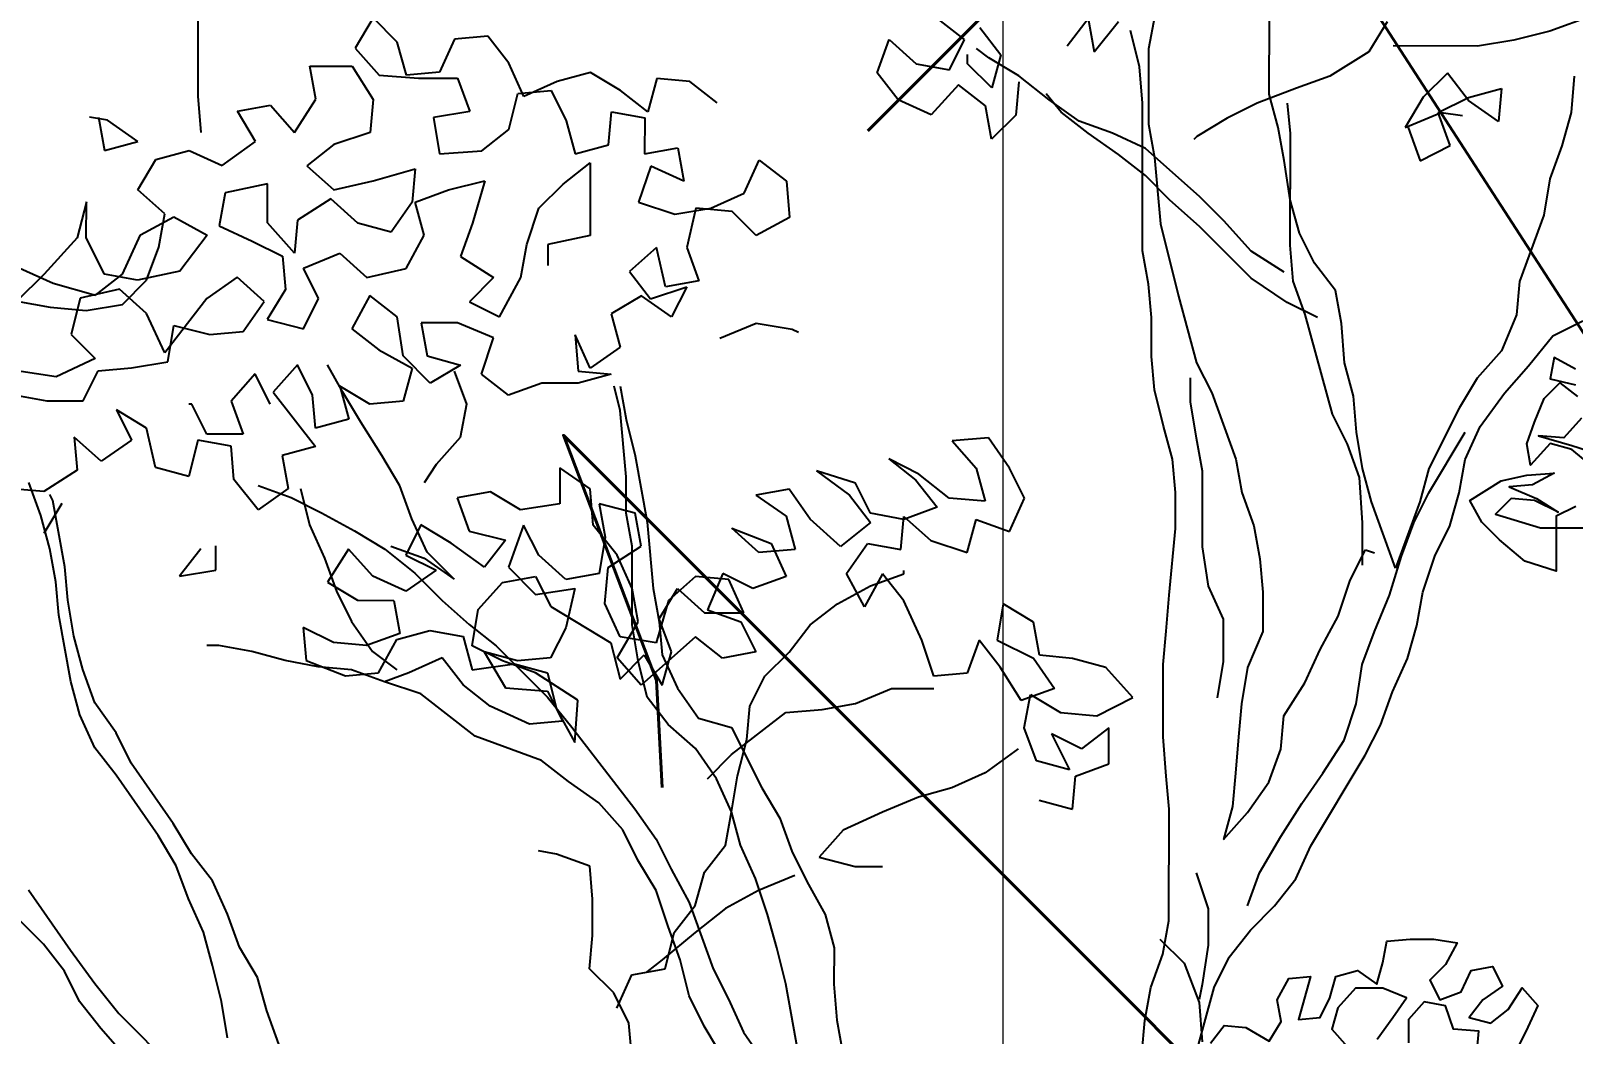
# Model space of a CAD drawing. Header units: millimetres. Extents: x 684983 to 685377, y 990360 to 990509.
# Drawn here: x 685063.549 to 685064.286, y 990446.177 to 990446.656 of the extents above; entities that cross this region are included whole.
import ezdxf

# ---------------------------------------------------------------- set-up
doc = ezdxf.new("R2010")
doc.units = ezdxf.units.MM
doc.header["$PDMODE"] = 35
doc.header["$PDSIZE"] = 0.2
for name, color, linetype in [('dim', 7, 'Continuous'), ('MAHAGONY', 7, 'Continuous'), ('TEAK', 7, 'Continuous')]:
    doc.layers.add(name, color=color, linetype=linetype)
doc.layers.add('grid', color=8, linetype='Continuous', lineweight=9)
doc.layers.add('GRID LEVELS', color=7, linetype='Continuous', lineweight=13)
doc.styles.add('DIM', font='ARIALN.TTF', dxfattribs={"width": 0.8, "height": 1})
doc.styles.get("Standard").update_dxf_attribs({"font": 'RomanS'})
doc.dimstyles.get("Standard").update_dxf_attribs({"dimtxt": 1, "dimasz": 0.18, "dimexe": 0.18, "dimexo": 0.0625, "dimgap": 0.09, "dimtad": 0, "dimrnd": 0.05, "dimzin": 0, "dimdsep": 46, "dimtxsty": 'DIM', "dimcen": 0.09, "dimse1": 1, "dimse2": 1, "dimsd1": 1, "dimsd2": 1, "dimadec": 0, "dimazin": 0, "dimtfac": 1, "dimtix": 1, "dimtofl": 0, "dimtmove": 2, "dimatfit": 3, "dimfxl": 0, "dimtolj": 1, "dimtzin": 0, "dimarcsym": 0})

# ---------------------------------------------------------------- blocks, each defined once
blk = doc.blocks.new('*D27')
at = {"layer": 'Defpoints', "color": 0, "transparency": 16777216}
for p in [(685056.3962, 990448.87212), (685056.142, 990447.83), (685075.24388, 990443.17057)]:
    blk.add_point(p, dxfattribs=at)
at = {"layer": 'dim', "color": 0, "transparency": 16777216, "insert": (685065.94714, 990446.54241), "char_height": 1, "attachment_point": 5, "rotation": 346.29181, "style": 'DIM'}
blk.add_mtext('\\A1;19.65', dxfattribs=at)
blk = doc.blocks.new('TREE30')
at = {"color": 3, "flags": 128}
for points in [[(-0.5511, 2.75487), (-0.56211, 2.76086), (-0.5641, 2.74985), (-0.55109, 2.74686)], [(-0.55103, 2.68481), (-0.56104, 2.6798), (-0.56101, 2.65177), (-0.57703, 2.65676), (-0.59005, 2.66776), (-0.59907, 2.67676), (-0.60508, 2.68776), (-0.58908, 2.69779), (-0.57607, 2.7008), (-0.56206, 2.70181), (-0.57306, 2.6958), (-0.58507, 2.69479), (-0.57105, 2.68879), (-0.56004, 2.6818), (-0.57205, 2.68779), (-0.58406, 2.68878), (-0.59206, 2.68077), (-0.56904, 2.67378), (-0.54001, 2.67381)], [(-0.54204, 2.70483), (-0.55306, 2.71383), (-0.56407, 2.71682), (-0.57407, 2.70581), (-0.57608, 2.71681), (-0.57209, 2.72783), (-0.5671, 2.73984), (-0.5591, 2.74786), (-0.55008, 2.74086)], [(-0.54807, 2.72985), (-0.55707, 2.71983), (-0.57008, 2.72082), (-0.55306, 2.71583), (-0.53704, 2.71084)], [(-0.73758, 2.41068), (-0.73058, 2.41969), (-0.71957, 2.4187), (-0.70756, 2.41171), (-0.70156, 2.42172), (-0.70357, 2.43273), (-0.69758, 2.44374), (-0.68657, 2.44475), (-0.69255, 2.42273), (-0.68154, 2.42374), (-0.67655, 2.43375), (-0.67356, 2.44476), (-0.66255, 2.44778), (-0.65254, 2.44078), (-0.64954, 2.45179), (-0.64755, 2.4628), (-0.63554, 2.46382), (-0.62353, 2.46383), (-0.61152, 2.46184), (-0.61752, 2.45082), (-0.62551, 2.44281), (-0.6205, 2.4328), (-0.6095, 2.43682), (-0.6045, 2.44783), (-0.59349, 2.44984), (-0.58848, 2.43984), (-0.59848, 2.43282), (-0.60548, 2.42381), (-0.59447, 2.42082), (-0.58547, 2.42783), (-0.57847, 2.43885), (-0.57046, 2.42985), (-0.57545, 2.41883), (-0.58045, 2.40882)], [(-0.60146, 2.4058), (-0.60047, 2.41681), (-0.61348, 2.4178), (-0.6175, 2.4298), (-0.62851, 2.43179), (-0.63651, 2.42278), (-0.63649, 2.41077)], [(-0.65251, 2.41276), (-0.64451, 2.42377), (-0.63752, 2.43379), (-0.64953, 2.43878), (-0.66354, 2.43877), (-0.67254, 2.42875), (-0.67553, 2.41774), (-0.66752, 2.40874)]]:
    blk.add_lwpolyline(points, dxfattribs=at)
blk = doc.blocks.new('A$C25655A80')
at = {"color": 62}
for p, q in [((-0.24846, 1.61906), (-0.24842, 1.65463)), ((-0.19268, 1.644), (-0.19845, 1.6344)), ((-0.18499, 1.63631), (-0.19268, 1.644)), ((-0.00427, 1.6371), (-0.01291, 1.64384)), ((0.02841, 1.63515), (0.03515, 1.64379)), ((0.03515, 1.64379), (0.03706, 1.63322)), ((0.03706, 1.63322), (0.04476, 1.64282)), ((0.0563, 1.64474), (0.05437, 1.63416)), ((0.09281, 1.61971), (0.09283, 1.6447)), ((0.13032, 1.64275), (0.12454, 1.63314)), ((0.19569, 1.64461), (0.18223, 1.63981)), ((-0.18212, 1.62573), (-0.18499, 1.63631)), ((-0.16673, 1.63725), (-0.17155, 1.62668)), ((-0.15615, 1.6382), (-0.16673, 1.63725)), ((-0.14943, 1.62954), (-0.15615, 1.6382)), ((-0.03216, 1.62655), (-0.0283, 1.63712)), ((-0.0283, 1.63712), (-0.01966, 1.62942)), ((-0.00908, 1.62749), (-0.00427, 1.6371)), ((0.00054, 1.64094), (0.00726, 1.63228)), ((0.05148, 1.6284), (0.0486, 1.63994)), ((0.17069, 1.63694), (0.15915, 1.63503)), ((0.18223, 1.63981), (0.17069, 1.63694)), ((-0.19845, 1.6344), (-0.19077, 1.62574)), ((-0.00332, 1.62941), (-0.00331, 1.63229)), ((0.00342, 1.63133), (-0.00043, 1.63421)), ((0.01302, 1.62555), (0.00342, 1.63133)), ((0.00726, 1.63228), (0.00437, 1.62171)), ((0.05437, 1.63416), (0.05435, 1.61013)), ((0.12454, 1.63314), (0.11204, 1.62546)), ((0.15915, 1.63503), (0.13223, 1.63505)), ((-0.21288, 1.62864), (-0.19942, 1.62863)), ((-0.21097, 1.61806), (-0.21288, 1.62864)), ((-0.19942, 1.62863), (-0.1927, 1.61805)), ((-0.17155, 1.62668), (-0.18212, 1.62573)), ((-0.14464, 1.61896), (-0.14943, 1.62954)), ((-0.12348, 1.62664), (-0.13406, 1.62376)), ((-0.11387, 1.62086), (-0.12348, 1.62664)), ((-0.02544, 1.61789), (-0.03216, 1.62655)), ((-0.01966, 1.62942), (-0.00908, 1.62749)), ((0.00437, 1.62171), (-0.00332, 1.62941)), ((0.05243, 1.61686), (0.05148, 1.6284)), ((0.14953, 1.62639), (0.14183, 1.6187)), ((0.15625, 1.61773), (0.14953, 1.62639)), ((-0.19077, 1.62574), (-0.17828, 1.62476)), ((-0.17828, 1.62476), (-0.16578, 1.62475)), ((-0.16578, 1.62475), (-0.16194, 1.61417)), ((-0.13406, 1.62376), (-0.14464, 1.61896)), ((-0.10233, 1.62469), (-0.10523, 1.61412)), ((-0.09176, 1.62372), (-0.10233, 1.62469)), ((-0.08311, 1.61699), (-0.09176, 1.62372)), ((-0.00621, 1.62268), (-0.01487, 1.61308)), ((0.00244, 1.61595), (-0.00621, 1.62268)), ((0.01302, 1.62363), (0.01205, 1.61305)), ((0.02263, 1.61785), (0.01302, 1.62555)), ((0.10146, 1.62162), (0.08896, 1.61683)), ((0.11204, 1.62546), (0.10146, 1.62162)), ((0.15625, 1.61869), (0.16683, 1.62156)), ((0.16683, 1.62156), (0.16586, 1.61099)), ((0.1899, 1.62539), (0.18893, 1.61385)), ((-0.24751, 1.60752), (-0.24846, 1.61906)), ((-0.21771, 1.6075), (-0.21097, 1.61806)), ((-0.1927, 1.61805), (-0.19367, 1.60747)), ((-0.14945, 1.6084), (-0.14656, 1.61993)), ((-0.14656, 1.61993), (-0.13598, 1.62088)), ((-0.13598, 1.62088), (-0.13118, 1.61126)), ((-0.10523, 1.61412), (-0.11387, 1.62086)), ((-0.01487, 1.61308), (-0.02544, 1.61789)), ((0.02647, 1.614), (0.02167, 1.61977)), ((0.03224, 1.61111), (0.02263, 1.61785)), ((0.05239, 1.56976), (0.05243, 1.61686)), ((0.08896, 1.61683), (0.07934, 1.61203)), ((0.09568, 1.60913), (0.09281, 1.61971)), ((0.09952, 1.60721), (0.09857, 1.61682)), ((0.14183, 1.6187), (0.13606, 1.6091)), ((0.14663, 1.61389), (0.15625, 1.61869)), ((0.16586, 1.61099), (0.15625, 1.61773)), ((-0.2773, 1.6114), (-0.28307, 1.61236)), ((-0.28019, 1.61236), (-0.27827, 1.60178)), ((-0.23596, 1.61424), (-0.22539, 1.61615)), ((-0.2302, 1.60462), (-0.23596, 1.61424)), ((-0.22539, 1.61615), (-0.21771, 1.6075)), ((-0.16194, 1.61417), (-0.17348, 1.61226)), ((-0.17348, 1.61226), (-0.17157, 1.60072)), ((-0.11773, 1.60356), (-0.11676, 1.61413)), ((-0.11676, 1.61413), (-0.10619, 1.6122)), ((-0.10619, 1.6122), (-0.1062, 1.60067)), ((0.00435, 1.60537), (0.00244, 1.61595)), ((0.01205, 1.61305), (0.00435, 1.60537)), ((0.03512, 1.60726), (0.02647, 1.614)), ((0.07934, 1.61203), (0.06972, 1.60627)), ((0.13606, 1.6091), (0.1476, 1.61389)), ((0.15047, 1.60331), (0.14663, 1.61389)), ((0.1476, 1.61389), (0.15432, 1.61292)), ((0.18893, 1.61385), (0.18604, 1.60328)), ((-0.2677, 1.60466), (-0.2773, 1.6114)), ((-0.19367, 1.60747), (-0.20521, 1.60364)), ((-0.15811, 1.60167), (-0.14945, 1.6084)), ((-0.13118, 1.61126), (-0.12831, 1.60069)), ((0.04281, 1.60726), (0.03224, 1.61111)), ((0.04472, 1.60053), (0.03512, 1.60726)), ((0.05338, 1.60244), (0.04281, 1.60726)), ((0.05435, 1.61013), (0.05626, 1.59956)), ((0.09759, 1.59856), (0.09568, 1.60913)), ((0.09949, 1.57164), (0.09952, 1.60721)), ((0.13702, 1.60909), (0.14085, 1.59852)), ((-0.27827, 1.60178), (-0.2677, 1.60466)), ((-0.24079, 1.59694), (-0.2302, 1.60462)), ((-0.20521, 1.60364), (-0.21387, 1.59692)), ((-0.12831, 1.60069), (-0.11773, 1.60356)), ((-0.1062, 1.60067), (-0.09562, 1.60258)), ((-0.09562, 1.60258), (-0.09371, 1.592)), ((0.07067, 1.58704), (0.05338, 1.60244)), ((0.06972, 1.60627), (0.06876, 1.60531)), ((0.14085, 1.59852), (0.15047, 1.60331)), ((0.18604, 1.60328), (0.18218, 1.59271)), ((-0.26771, 1.58928), (-0.26193, 1.59889)), ((-0.26193, 1.59889), (-0.25136, 1.60176)), ((-0.25136, 1.60176), (-0.24079, 1.59694)), ((-0.21387, 1.59692), (-0.20523, 1.58922)), ((-0.17157, 1.60072), (-0.15811, 1.60167)), ((-0.13216, 1.59108), (-0.12351, 1.5978)), ((-0.12351, 1.5978), (-0.12353, 1.57473)), ((-0.07449, 1.58814), (-0.06967, 1.59871)), ((-0.06967, 1.59871), (-0.06103, 1.59197)), ((0.05337, 1.59379), (0.04472, 1.60053)), ((0.05626, 1.59956), (0.05816, 1.5784)), ((0.0995, 1.58606), (0.09759, 1.59856)), ((-0.20523, 1.58922), (-0.19273, 1.59209)), ((-0.19273, 1.59209), (-0.17926, 1.59593)), ((-0.17926, 1.59593), (-0.18023, 1.58535)), ((-0.1687, 1.58919), (-0.15716, 1.59206)), ((-0.15716, 1.59206), (-0.16102, 1.57861)), ((-0.10428, 1.59682), (-0.10814, 1.58529)), ((-0.09371, 1.592), (-0.10428, 1.59682)), ((0.06105, 1.58609), (0.05337, 1.59379)), ((0.18218, 1.59271), (0.18025, 1.58118)), ((-0.25907, 1.58158), (-0.26771, 1.58928)), ((-0.23983, 1.58829), (-0.24177, 1.57772)), ((-0.22637, 1.59116), (-0.23983, 1.58829)), ((-0.22638, 1.57867), (-0.22637, 1.59116)), ((-0.17927, 1.58535), (-0.1687, 1.58919)), ((-0.13986, 1.58339), (-0.13216, 1.59108)), ((-0.08507, 1.58334), (-0.07449, 1.58814)), ((-0.06103, 1.59197), (-0.06008, 1.58044)), ((-0.28406, 1.58545), (-0.28695, 1.57391)), ((-0.28407, 1.57391), (-0.28406, 1.58545)), ((-0.20619, 1.58634), (-0.21677, 1.57962)), ((-0.19754, 1.57864), (-0.20619, 1.58634)), ((-0.18023, 1.58535), (-0.18697, 1.57575)), ((-0.1764, 1.57477), (-0.17927, 1.58535)), ((-0.14372, 1.57186), (-0.13986, 1.58339)), ((-0.10814, 1.58529), (-0.09661, 1.58143)), ((-0.09661, 1.58143), (-0.08507, 1.58334)), ((-0.08987, 1.58335), (-0.09277, 1.57085)), ((-0.07834, 1.58237), (-0.08987, 1.58335)), ((-0.07066, 1.57468), (-0.07834, 1.58237)), ((0.07066, 1.57743), (0.06105, 1.58609)), ((0.07835, 1.57935), (0.07067, 1.58704)), ((0.10238, 1.57548), (0.0995, 1.58606)), ((-0.26676, 1.57486), (-0.25618, 1.58062)), ((-0.261, 1.57101), (-0.25907, 1.58158)), ((-0.25618, 1.58062), (-0.24561, 1.57484)), ((-0.24177, 1.57772), (-0.2312, 1.5729)), ((-0.21774, 1.56904), (-0.22638, 1.57867)), ((-0.21677, 1.57962), (-0.21774, 1.56904)), ((-0.18697, 1.57575), (-0.19754, 1.57864)), ((-0.16102, 1.57861), (-0.16487, 1.56803)), ((-0.06008, 1.58044), (-0.07066, 1.57468)), ((0.05816, 1.5784), (0.06391, 1.55533)), ((0.08698, 1.56107), (0.07066, 1.57743)), ((0.08699, 1.56973), (0.07835, 1.57935)), ((0.18025, 1.58118), (0.17254, 1.56004)), ((-0.28695, 1.57391), (-0.29753, 1.56239)), ((-0.27831, 1.56237), (-0.28407, 1.57391)), ((-0.27254, 1.56237), (-0.26676, 1.57486)), ((-0.24561, 1.57484), (-0.25428, 1.56331)), ((-0.2312, 1.5729), (-0.22159, 1.56809)), ((-0.18218, 1.56421), (-0.1764, 1.57477)), ((-0.12353, 1.57473), (-0.13699, 1.57185)), ((0.10718, 1.56586), (0.10238, 1.57548)), ((-0.26485, 1.56044), (-0.261, 1.57101)), ((-0.22159, 1.56809), (-0.22064, 1.55751)), ((-0.21486, 1.56424), (-0.20332, 1.56903)), ((-0.20332, 1.56903), (-0.19468, 1.56133)), ((-0.16487, 1.56803), (-0.1543, 1.5613)), ((-0.14565, 1.56129), (-0.14372, 1.57186)), ((-0.13699, 1.57185), (-0.13699, 1.56513)), ((-0.10238, 1.57086), (-0.11104, 1.56318)), ((-0.09951, 1.55836), (-0.10238, 1.57086)), ((-0.09277, 1.57085), (-0.08893, 1.56027)), ((0.0543, 1.55918), (0.05239, 1.56976)), ((0.09756, 1.56299), (0.08699, 1.56973)), ((0.10044, 1.5601), (0.09949, 1.57164)), ((-0.30522, 1.56432), (-0.29465, 1.5595)), ((-0.25428, 1.56331), (-0.26774, 1.56044)), ((-0.21006, 1.55462), (-0.21486, 1.56424)), ((-0.19468, 1.56133), (-0.18218, 1.56421)), ((-0.11104, 1.56318), (-0.10432, 1.55452)), ((0.1139, 1.55721), (0.10718, 1.56586)), ((-0.29753, 1.56239), (-0.30619, 1.55374)), ((-0.29465, 1.5595), (-0.2812, 1.55564)), ((-0.2812, 1.55564), (-0.27254, 1.56237)), ((-0.26774, 1.56044), (-0.27831, 1.56237)), ((-0.27255, 1.55275), (-0.26485, 1.56044)), ((-0.23601, 1.56137), (-0.24563, 1.55465)), ((-0.22737, 1.55367), (-0.23601, 1.56137)), ((-0.1543, 1.5613), (-0.162, 1.55361)), ((-0.15239, 1.5488), (-0.14565, 1.56129)), ((-0.10432, 1.55452), (-0.09278, 1.55836)), ((-0.08893, 1.56027), (-0.09951, 1.55836)), ((-0.09278, 1.55836), (-0.0976, 1.54875)), ((0.05525, 1.54861), (0.0543, 1.55918)), ((0.09851, 1.55337), (0.08698, 1.56107)), ((0.10428, 1.54952), (0.10044, 1.5601)), ((0.17254, 1.56004), (0.17157, 1.54946)), ((-0.30619, 1.55374), (-0.29562, 1.55181)), ((-0.28601, 1.55469), (-0.2889, 1.54315)), ((-0.27351, 1.55756), (-0.28601, 1.55469)), ((-0.28409, 1.55084), (-0.27255, 1.55275)), ((-0.26486, 1.54986), (-0.27351, 1.55756)), ((-0.24563, 1.55465), (-0.25911, 1.53736)), ((-0.23411, 1.54407), (-0.22737, 1.55367)), ((-0.22064, 1.55751), (-0.22641, 1.5479)), ((-0.21488, 1.54501), (-0.21006, 1.55462)), ((-0.19372, 1.55556), (-0.1995, 1.54499)), ((-0.18507, 1.54883), (-0.19372, 1.55556)), ((-0.162, 1.55361), (-0.15239, 1.5488)), ((-0.1072, 1.55548), (-0.11682, 1.54973)), ((-0.0976, 1.54875), (-0.1072, 1.55548)), ((0.06391, 1.55533), (0.06966, 1.53417)), ((0.10812, 1.54856), (0.09851, 1.55337)), ((0.11581, 1.54663), (0.1139, 1.55721)), ((-0.29562, 1.55181), (-0.28409, 1.55084)), ((-0.25911, 1.53736), (-0.26486, 1.54986)), ((-0.22641, 1.5479), (-0.21488, 1.54501)), ((-0.18316, 1.53633), (-0.18507, 1.54883)), ((-0.11682, 1.54973), (-0.11395, 1.53915)), ((0.05524, 1.53611), (0.05525, 1.54861)), ((0.1129, 1.51779), (0.10428, 1.54952)), ((0.17157, 1.54946), (0.16675, 1.53793)), ((-0.2889, 1.54315), (-0.28122, 1.53546)), ((-0.25815, 1.53447), (-0.25621, 1.54601)), ((-0.25621, 1.54601), (-0.24468, 1.54311)), ((-0.24468, 1.54311), (-0.23411, 1.54407)), ((-0.1995, 1.54499), (-0.19085, 1.53826)), ((-0.17739, 1.5469), (-0.17547, 1.53632)), ((-0.16585, 1.54689), (-0.17739, 1.5469)), ((-0.15432, 1.54207), (-0.16585, 1.54689)), ((-0.12836, 1.54301), (-0.12741, 1.53147)), ((-0.12357, 1.53243), (-0.12836, 1.54301)), ((-0.08222, 1.542), (-0.07068, 1.5468)), ((-0.07068, 1.5468), (-0.05915, 1.54487)), ((-0.05915, 1.54487), (-0.05723, 1.5439)), ((0.11676, 1.53413), (0.11581, 1.54663)), ((0.1831, 1.54272), (0.19272, 1.54752)), ((-0.19085, 1.53826), (-0.18028, 1.53248)), ((-0.15818, 1.53054), (-0.15432, 1.54207)), ((-0.11395, 1.53915), (-0.12357, 1.53243)), ((0.1754, 1.53312), (0.1831, 1.54272)), ((-0.28122, 1.53546), (-0.29372, 1.5297)), ((-0.26968, 1.53256), (-0.25815, 1.53447)), ((-0.21681, 1.53348), (-0.22451, 1.52483)), ((-0.21201, 1.52386), (-0.21681, 1.53348)), ((-0.2024, 1.52481), (-0.2072, 1.53347)), ((-0.17452, 1.52767), (-0.18316, 1.53633)), ((-0.17547, 1.53632), (-0.1649, 1.53343)), ((-0.1649, 1.53343), (-0.17452, 1.52767)), ((0.05619, 1.52553), (0.05524, 1.53611)), ((0.06966, 1.53417), (0.07445, 1.52456)), ((0.11963, 1.52355), (0.11676, 1.53413)), ((0.16675, 1.53793), (0.15905, 1.52929)), ((0.1677, 1.52447), (0.1754, 1.53312)), ((-0.29372, 1.5297), (-0.30621, 1.53163)), ((-0.28507, 1.522), (-0.28026, 1.53161)), ((-0.28026, 1.53161), (-0.26968, 1.53256)), ((-0.23027, 1.5306), (-0.23797, 1.52196)), ((-0.22548, 1.52099), (-0.23027, 1.5306)), ((-0.18028, 1.53248), (-0.18318, 1.52191)), ((-0.16683, 1.53151), (-0.16299, 1.52093)), ((-0.14953, 1.5238), (-0.15818, 1.53054)), ((-0.11684, 1.5305), (-0.12742, 1.52763)), ((-0.12741, 1.53147), (-0.11684, 1.5305)), ((0.06772, 1.52168), (0.06773, 1.52937)), ((0.15905, 1.52929), (0.15328, 1.51968)), ((-0.30718, 1.52394), (-0.29661, 1.52201)), ((-0.22451, 1.52483), (-0.21107, 1.50751)), ((-0.21106, 1.51328), (-0.21201, 1.52386)), ((-0.20336, 1.52673), (-0.20049, 1.51616)), ((-0.19375, 1.52096), (-0.20336, 1.52673)), ((-0.19664, 1.51519), (-0.2024, 1.52481)), ((-0.13895, 1.52764), (-0.14953, 1.5238)), ((-0.12742, 1.52763), (-0.13895, 1.52764)), ((-0.11397, 1.51896), (-0.11588, 1.52665)), ((-0.11396, 1.52665), (-0.11205, 1.51608)), ((0.05906, 1.514), (0.05619, 1.52553)), ((0.07445, 1.52456), (0.08213, 1.5034)), ((0.12059, 1.51202), (0.11963, 1.52355)), ((0.16, 1.5139), (0.1677, 1.52447)), ((-0.29661, 1.52201), (-0.28507, 1.522)), ((-0.2745, 1.51911), (-0.26971, 1.50949)), ((-0.2649, 1.51333), (-0.2745, 1.51911)), ((-0.25047, 1.52101), (-0.25143, 1.52101)), ((-0.24567, 1.51139), (-0.25047, 1.52101)), ((-0.23797, 1.52196), (-0.23414, 1.51138)), ((-0.18318, 1.52191), (-0.19375, 1.52096)), ((-0.16299, 1.52093), (-0.16492, 1.51036)), ((-0.11206, 1.49781), (-0.11397, 1.51896)), ((0.06963, 1.51014), (0.06772, 1.52168)), ((0.15328, 1.51968), (0.14365, 1.50046)), ((-0.20049, 1.51616), (-0.21106, 1.51328)), ((-0.18992, 1.50461), (-0.19664, 1.51519)), ((-0.11205, 1.51608), (-0.10917, 1.50454)), ((0.06194, 1.50342), (0.05906, 1.514)), ((0.1177, 1.50818), (0.1129, 1.51779)), ((0.15518, 1.50333), (0.16, 1.5139)), ((-0.28797, 1.51047), (-0.28702, 1.49989)), ((-0.27932, 1.50277), (-0.28797, 1.51047)), ((-0.26971, 1.50949), (-0.27932, 1.50277)), ((-0.26202, 1.50083), (-0.2649, 1.51333)), ((-0.24856, 1.50947), (-0.25145, 1.49794)), ((-0.23798, 1.50754), (-0.24856, 1.50947)), ((-0.23414, 1.51138), (-0.24567, 1.51139)), ((-0.16492, 1.51036), (-0.17262, 1.50171)), ((0.0033, 1.5102), (-0.00823, 1.50925)), ((-0.00823, 1.50925), (-0.00055, 1.50059)), ((0.01003, 1.50058), (0.0033, 1.5102)), ((0.07155, 1.49957), (0.06963, 1.51014)), ((0.1225, 1.50048), (0.12059, 1.51202)), ((0.14364, 1.49277), (0.15519, 1.51199)), ((-0.23703, 1.49696), (-0.23798, 1.50754)), ((-0.21107, 1.50751), (-0.22164, 1.50464)), ((-0.22164, 1.50464), (-0.21973, 1.49406)), ((-0.18416, 1.49499), (-0.18992, 1.50461)), ((-0.10917, 1.50454), (-0.10535, 1.48339)), ((0.12153, 1.4976), (0.1177, 1.50818)), ((-0.28702, 1.49989), (-0.2976, 1.49317)), ((-0.25145, 1.49794), (-0.26202, 1.50083)), ((-0.17262, 1.50171), (-0.17647, 1.49595)), ((-0.13321, 1.50071), (-0.13322, 1.48918)), ((-0.1236, 1.49398), (-0.13321, 1.50071)), ((-0.0515, 1.49968), (-0.04093, 1.49198)), ((-0.03901, 1.49582), (-0.0515, 1.49968)), ((-0.02842, 1.5035), (-0.01978, 1.49677)), ((-0.01882, 1.49869), (-0.02842, 1.5035)), ((-0.00921, 1.49099), (-0.01882, 1.49869)), ((-0.00055, 1.50059), (0.00233, 1.49002)), ((0.01482, 1.49097), (0.01003, 1.50058)), ((0.06289, 1.49284), (0.06194, 1.50342)), ((0.07153, 1.47553), (0.07155, 1.49957)), ((0.08213, 1.5034), (0.08404, 1.49283)), ((0.12537, 1.4899), (0.1225, 1.50048)), ((0.14365, 1.50046), (0.14075, 1.48989)), ((0.15325, 1.49276), (0.15518, 1.50333)), ((-0.2976, 1.49317), (-0.30913, 1.49415)), ((-0.29857, 1.48548), (-0.3024, 1.49606)), ((-0.22935, 1.48734), (-0.23703, 1.49696)), ((-0.21973, 1.49406), (-0.22935, 1.48734)), ((-0.22934, 1.49503), (-0.21877, 1.49118)), ((-0.21589, 1.49406), (-0.21301, 1.48252)), ((-0.18033, 1.48442), (-0.18416, 1.49499)), ((-0.12265, 1.48244), (-0.1236, 1.49398)), ((-0.11207, 1.48628), (-0.11206, 1.49781)), ((-0.06016, 1.49392), (-0.07073, 1.49201)), ((-0.05344, 1.4843), (-0.06016, 1.49392)), ((-0.03421, 1.4862), (-0.03901, 1.49582)), ((-0.01978, 1.49677), (-0.01306, 1.48811)), ((0.12248, 1.48318), (0.12153, 1.4976)), ((-0.29183, 1.48932), (-0.29761, 1.47972)), ((-0.29472, 1.49029), (-0.29568, 1.49221)), ((-0.29089, 1.46914), (-0.29472, 1.49029)), ((-0.21877, 1.49118), (-0.20916, 1.48636)), ((-0.15533, 1.49304), (-0.1659, 1.49113)), ((-0.1659, 1.49113), (-0.16207, 1.48055)), ((-0.14572, 1.48727), (-0.15533, 1.49304)), ((-0.13322, 1.48918), (-0.14572, 1.48727)), ((-0.12072, 1.48917), (-0.11881, 1.47859)), ((-0.10919, 1.48627), (-0.12072, 1.48917)), ((-0.07073, 1.49201), (-0.06113, 1.48527)), ((-0.04093, 1.49198), (-0.03421, 1.48332)), ((0.00233, 1.49002), (-0.00921, 1.49099)), ((0.01001, 1.4804), (0.01482, 1.49097)), ((0.06288, 1.48131), (0.06289, 1.49284)), ((0.08404, 1.49283), (0.08787, 1.48225)), ((0.13304, 1.46875), (0.12537, 1.4899)), ((0.14075, 1.48989), (0.13304, 1.46875)), ((0.13882, 1.48316), (0.14364, 1.49277)), ((0.15036, 1.48219), (0.15325, 1.49276)), ((-0.29569, 1.47491), (-0.29857, 1.48548)), ((-0.20916, 1.48636), (-0.1986, 1.48059)), ((-0.17553, 1.47384), (-0.18033, 1.48442)), ((-0.11016, 1.4757), (-0.11207, 1.48628)), ((-0.10728, 1.4757), (-0.10919, 1.48627)), ((-0.06113, 1.48527), (-0.05825, 1.47469)), ((-0.04383, 1.47564), (-0.05344, 1.4843)), ((-0.02364, 1.48427), (-0.03421, 1.4862)), ((-0.02461, 1.47466), (-0.02363, 1.48523)), ((-0.01306, 1.48811), (-0.02364, 1.48427)), ((-0.02363, 1.48523), (-0.01499, 1.47753)), ((-0.00346, 1.47368), (-0.00056, 1.48425)), ((-0.00056, 1.48425), (0.01001, 1.4804)), ((-0.21301, 1.48252), (-0.20822, 1.47194)), ((-0.1986, 1.48059), (-0.18899, 1.47481)), ((-0.17745, 1.48249), (-0.18226, 1.47288)), ((-0.16784, 1.47671), (-0.17745, 1.48249)), ((-0.16207, 1.48055), (-0.15053, 1.47766)), ((-0.14476, 1.48246), (-0.14958, 1.46901)), ((-0.13996, 1.47284), (-0.14476, 1.48246)), ((-0.11497, 1.47282), (-0.12265, 1.48244)), ((-0.10535, 1.48339), (-0.10344, 1.46224)), ((-0.07843, 1.48144), (-0.06594, 1.47662)), ((-0.06979, 1.47374), (-0.07843, 1.48144)), ((-0.03421, 1.48332), (-0.04383, 1.47564)), ((0.06094, 1.46016), (0.06288, 1.48131)), ((0.08787, 1.48225), (0.08979, 1.47167)), ((0.12247, 1.46972), (0.12248, 1.48318)), ((0.13497, 1.47259), (0.13882, 1.48316)), ((0.14554, 1.47258), (0.15036, 1.48219)), ((-0.29378, 1.46433), (-0.29569, 1.47491)), ((-0.24763, 1.47486), (-0.25436, 1.46622)), ((-0.24283, 1.46813), (-0.24282, 1.47582)), ((-0.20052, 1.47482), (-0.20726, 1.46425)), ((-0.19284, 1.46616), (-0.20052, 1.47482)), ((-0.18899, 1.47481), (-0.17938, 1.46711)), ((-0.18706, 1.47577), (-0.17649, 1.47191)), ((-0.15727, 1.46901), (-0.16784, 1.47671)), ((-0.15053, 1.47766), (-0.15727, 1.46901)), ((-0.11881, 1.47859), (-0.12074, 1.46706)), ((-0.11786, 1.46898), (-0.10728, 1.4757)), ((-0.11018, 1.45071), (-0.11016, 1.4757)), ((-0.05825, 1.47469), (-0.06979, 1.47374)), ((-0.06594, 1.47662), (-0.06114, 1.46604)), ((-0.04192, 1.46699), (-0.03518, 1.47659)), ((-0.03518, 1.47659), (-0.02461, 1.47466)), ((-0.01499, 1.47753), (-0.00346, 1.47368)), ((0.07344, 1.46303), (0.07153, 1.47553)), ((0.11862, 1.46492), (0.12344, 1.47452)), ((0.12344, 1.47452), (0.12632, 1.47356)), ((-0.20822, 1.47194), (-0.20438, 1.46137)), ((-0.18226, 1.47288), (-0.17265, 1.46807)), ((-0.17649, 1.47191), (-0.16689, 1.46518)), ((-0.16689, 1.46518), (-0.17553, 1.47384)), ((-0.13132, 1.46514), (-0.13996, 1.47284)), ((-0.11017, 1.46224), (-0.11497, 1.47282)), ((0.08979, 1.47167), (0.09074, 1.4611)), ((0.13111, 1.4601), (0.13497, 1.47259)), ((0.14169, 1.46105), (0.14554, 1.47258)), ((-0.29283, 1.45376), (-0.29378, 1.46433)), ((-0.28994, 1.45856), (-0.29089, 1.46914)), ((-0.25436, 1.46622), (-0.24283, 1.46813)), ((-0.20726, 1.46425), (-0.19765, 1.45848)), ((-0.18227, 1.46135), (-0.19284, 1.46616)), ((-0.17265, 1.46807), (-0.18227, 1.46135)), ((-0.17938, 1.46711), (-0.17074, 1.45845)), ((-0.15151, 1.4642), (-0.14093, 1.46611)), ((-0.14958, 1.46901), (-0.14094, 1.46035)), ((-0.14093, 1.46611), (-0.13613, 1.4565)), ((-0.12074, 1.46706), (-0.13132, 1.46514)), ((-0.11883, 1.45744), (-0.11786, 1.46898)), ((-0.08998, 1.46607), (-0.09864, 1.45839)), ((-0.07941, 1.4651), (-0.08998, 1.46607)), ((-0.08133, 1.46702), (-0.08615, 1.45549)), ((-0.07172, 1.46221), (-0.08133, 1.46702)), ((-0.07461, 1.45452), (-0.07941, 1.4651)), ((-0.06114, 1.46604), (-0.07172, 1.46221)), ((-0.03616, 1.45641), (-0.04192, 1.46699)), ((-0.03038, 1.46697), (-0.03616, 1.45641)), ((-0.03423, 1.46313), (-0.02365, 1.46697)), ((-0.02366, 1.45832), (-0.03038, 1.46697)), ((-0.02365, 1.46697), (-0.02365, 1.46793)), ((0.11476, 1.45338), (0.11862, 1.46492)), ((-0.20438, 1.46137), (-0.19958, 1.45175)), ((-0.15921, 1.45556), (-0.15151, 1.4642)), ((-0.14094, 1.46035), (-0.12844, 1.46226)), ((-0.12844, 1.46226), (-0.13133, 1.44976)), ((-0.10826, 1.45167), (-0.11017, 1.46224)), ((-0.10344, 1.46224), (-0.10153, 1.45166)), ((-0.10153, 1.45262), (-0.09575, 1.46223)), ((-0.09575, 1.46223), (-0.08711, 1.45453)), ((-0.04481, 1.45737), (-0.03423, 1.46313)), ((0.05997, 1.44863), (0.06094, 1.46016)), ((0.07823, 1.45246), (0.07344, 1.46303)), ((0.09074, 1.4611), (0.09073, 1.4486)), ((0.1263, 1.44857), (0.13111, 1.4601)), ((0.13976, 1.45048), (0.14169, 1.46105)), ((-0.28803, 1.44702), (-0.28994, 1.45856)), ((-0.19765, 1.45848), (-0.18612, 1.45847)), ((-0.18612, 1.45847), (-0.18421, 1.44789)), ((-0.17074, 1.45845), (-0.16209, 1.45075)), ((-0.16114, 1.44402), (-0.15921, 1.45556)), ((-0.13613, 1.4565), (-0.11692, 1.44494)), ((-0.11403, 1.44686), (-0.11883, 1.45744)), ((-0.09864, 1.45839), (-0.1025, 1.44493)), ((-0.08711, 1.45453), (-0.07461, 1.45452)), ((-0.08615, 1.45549), (-0.07558, 1.45164)), ((-0.05347, 1.45065), (-0.04481, 1.45737)), ((-0.0179, 1.44581), (-0.02366, 1.45832)), ((0.00806, 1.45733), (0.00613, 1.44579)), ((0.01767, 1.45155), (0.00806, 1.45733)), ((-0.289, 1.4326), (-0.29283, 1.45376)), ((-0.21497, 1.44984), (-0.21401, 1.43927)), ((-0.20536, 1.44502), (-0.21497, 1.44984)), ((-0.19958, 1.45175), (-0.19286, 1.44213)), ((-0.16209, 1.45075), (-0.15345, 1.44402)), ((-0.13133, 1.44976), (-0.13615, 1.44016)), ((-0.115, 1.44014), (-0.10826, 1.45167)), ((-0.10827, 1.43917), (-0.11018, 1.45071)), ((-0.09769, 1.44204), (-0.10153, 1.45262)), ((-0.10153, 1.45166), (-0.10058, 1.44108)), ((-0.07558, 1.45164), (-0.07078, 1.44202)), ((-0.0602, 1.44201), (-0.05347, 1.45065)), ((0.01958, 1.44097), (0.01767, 1.45155)), ((0.07822, 1.439), (0.07823, 1.45246)), ((0.10899, 1.44281), (0.11476, 1.45338)), ((0.13686, 1.43991), (0.13976, 1.45048)), ((-0.28515, 1.43645), (-0.28803, 1.44702)), ((-0.19478, 1.44405), (-0.20536, 1.44502)), ((-0.18421, 1.44789), (-0.19478, 1.44405)), ((-0.19095, 1.4354), (-0.18517, 1.44597)), ((-0.18517, 1.44597), (-0.17459, 1.44884)), ((-0.17459, 1.44884), (-0.16402, 1.44691)), ((-0.16402, 1.44691), (-0.16115, 1.43633)), ((-0.11692, 1.44494), (-0.11404, 1.43341)), ((-0.1025, 1.44493), (-0.11403, 1.44686)), ((-0.09, 1.44684), (-0.10732, 1.43148)), ((-0.08135, 1.4401), (-0.09, 1.44684)), ((-0.01407, 1.43428), (-0.0179, 1.44581)), ((0.00036, 1.4458), (-0.00349, 1.43523)), ((0.00708, 1.43714), (0.00036, 1.4458)), ((0.00613, 1.44579), (0.01766, 1.44001)), ((0.05899, 1.43805), (0.05997, 1.44863)), ((0.09073, 1.4486), (0.08591, 1.43707)), ((0.12244, 1.438), (0.1263, 1.44857)), ((-0.24189, 1.4441), (-0.24573, 1.4441)), ((-0.23131, 1.44216), (-0.24189, 1.4441)), ((-0.22074, 1.43927), (-0.23131, 1.44216)), ((-0.19286, 1.44213), (-0.18518, 1.43635)), ((-0.17075, 1.44019), (-0.18133, 1.43539)), ((-0.16403, 1.43153), (-0.17075, 1.44019)), ((-0.15153, 1.43921), (-0.16114, 1.44402)), ((-0.15729, 1.4421), (-0.15058, 1.43056)), ((-0.14672, 1.4392), (-0.15729, 1.4421)), ((-0.15345, 1.44402), (-0.13712, 1.42766)), ((-0.13615, 1.44016), (-0.14672, 1.4392)), ((-0.10732, 1.43148), (-0.115, 1.44014)), ((-0.11404, 1.43341), (-0.10635, 1.44109)), ((-0.10635, 1.44109), (-0.10059, 1.43147)), ((-0.10059, 1.43147), (-0.09769, 1.44204)), ((-0.10058, 1.44108), (-0.09578, 1.43051)), ((-0.07078, 1.44202), (-0.08135, 1.4401)), ((-0.0679, 1.43432), (-0.0602, 1.44201)), ((0.01766, 1.44001), (0.02438, 1.4304)), ((0.03016, 1.44), (0.01958, 1.44097)), ((0.04073, 1.43711), (0.03016, 1.44)), ((0.10417, 1.43224), (0.10899, 1.44281)), ((0.13205, 1.42934), (0.13686, 1.43991)), ((-0.28132, 1.42587), (-0.28515, 1.43645)), ((-0.21017, 1.43734), (-0.22074, 1.43927)), ((-0.21401, 1.43927), (-0.20152, 1.43445)), ((-0.1996, 1.43637), (-0.21017, 1.43734)), ((-0.20152, 1.43445), (-0.19095, 1.4354)), ((-0.18903, 1.43251), (-0.1996, 1.43637)), ((-0.18133, 1.43539), (-0.18903, 1.43251)), ((-0.16115, 1.43633), (-0.14769, 1.43824)), ((-0.14096, 1.43535), (-0.15153, 1.43921)), ((-0.14769, 1.43824), (-0.13711, 1.43535)), ((-0.12751, 1.42669), (-0.14096, 1.43535)), ((-0.13711, 1.43535), (-0.13424, 1.42381)), ((-0.1054, 1.42763), (-0.10827, 1.43917)), ((-0.00349, 1.43523), (-0.01407, 1.43428)), ((0.0138, 1.42656), (0.00708, 1.43714)), ((0.04937, 1.42749), (0.04073, 1.43711)), ((0.05897, 1.41498), (0.05899, 1.43805)), ((0.07629, 1.42746), (0.07822, 1.439)), ((0.08591, 1.43707), (0.08398, 1.42553)), ((0.12051, 1.4255), (0.12244, 1.438)), ((-0.28613, 1.42203), (-0.289, 1.4326)), ((-0.17749, 1.42866), (-0.18903, 1.43251)), ((-0.15539, 1.42479), (-0.16403, 1.43153)), ((-0.15058, 1.43056), (-0.13712, 1.42958)), ((-0.09578, 1.43051), (-0.08906, 1.42089)), ((-0.07272, 1.42472), (-0.0679, 1.43432)), ((-0.03907, 1.42565), (-0.02753, 1.43044)), ((-0.02753, 1.43044), (-0.01407, 1.43043)), ((0.02438, 1.4304), (0.0138, 1.42656)), ((0.09743, 1.42168), (0.10417, 1.43224)), ((-0.2746, 1.41625), (-0.28132, 1.42587)), ((-0.1602, 1.41518), (-0.17749, 1.42866)), ((-0.13712, 1.42958), (-0.13232, 1.41996)), ((-0.13712, 1.42766), (-0.12944, 1.41804)), ((-0.12848, 1.41323), (-0.12751, 1.42669)), ((-0.09868, 1.41897), (-0.1054, 1.42763)), ((-0.04965, 1.42373), (-0.03907, 1.42565)), ((0.01476, 1.41791), (0.01669, 1.42848)), ((0.01669, 1.42848), (0.0263, 1.4227)), ((0.03783, 1.42173), (0.04937, 1.42749)), ((0.08398, 1.42553), (0.08301, 1.41496)), ((0.11665, 1.41397), (0.12051, 1.4255)), ((0.12819, 1.41876), (0.13205, 1.42934)), ((-0.28133, 1.41145), (-0.28613, 1.42203)), ((-0.1429, 1.41901), (-0.15539, 1.42479)), ((-0.13424, 1.42381), (-0.12848, 1.41323)), ((-0.08906, 1.42089), (-0.07849, 1.41799)), ((-0.0785, 1.40934), (-0.06118, 1.42278)), ((-0.07369, 1.41414), (-0.07272, 1.42472)), ((-0.06118, 1.42278), (-0.04965, 1.42373)), ((0.0263, 1.4227), (0.03783, 1.42173)), ((0.09646, 1.4111), (0.09743, 1.42168)), ((-0.2698, 1.40663), (-0.2746, 1.41625)), ((-0.13906, 1.40747), (-0.1602, 1.41518)), ((-0.13232, 1.41996), (-0.1429, 1.41901)), ((-0.12944, 1.41804), (-0.10928, 1.39207)), ((-0.09003, 1.41127), (-0.09868, 1.41897)), ((-0.07849, 1.41799), (-0.06889, 1.39876)), ((0.01859, 1.40733), (0.01476, 1.41791)), ((0.02341, 1.41598), (0.02916, 1.40444)), ((0.03301, 1.41116), (0.02341, 1.41598)), ((0.04167, 1.41788), (0.03301, 1.41116)), ((0.04166, 1.40635), (0.04167, 1.41788)), ((0.12338, 1.40916), (0.12819, 1.41876)), ((-0.27461, 1.40279), (-0.28133, 1.41145)), ((-0.08331, 1.40165), (-0.09003, 1.41127)), ((-0.07658, 1.40261), (-0.07369, 1.41414)), ((0.01283, 1.41118), (0.00225, 1.4035)), ((0.05992, 1.40248), (0.05897, 1.41498)), ((0.08301, 1.41496), (0.08203, 1.40343)), ((0.09261, 1.40053), (0.09646, 1.4111)), ((0.10991, 1.4034), (0.11665, 1.41397)), ((-0.25636, 1.38739), (-0.2698, 1.40663)), ((-0.13042, 1.40074), (-0.13906, 1.40747)), ((-0.0862, 1.40166), (-0.0785, 1.40934)), ((0.02916, 1.40444), (0.01859, 1.40733)), ((0.03108, 1.40251), (0.04166, 1.40635)), ((0.10605, 1.38033), (0.12338, 1.40916)), ((-0.26117, 1.38355), (-0.27461, 1.40279)), ((-0.12081, 1.394), (-0.13042, 1.40074)), ((-0.07851, 1.39108), (-0.08331, 1.40165)), ((-0.07851, 1.39108), (-0.07658, 1.40261)), ((0.00225, 1.4035), (-0.00833, 1.3987)), ((0.03011, 1.39194), (0.03108, 1.40251)), ((0.06087, 1.39191), (0.05992, 1.40248)), ((0.08203, 1.40343), (0.08106, 1.39285)), ((0.08587, 1.39093), (0.09261, 1.40053)), ((0.10317, 1.39379), (0.10991, 1.4034)), ((-0.06889, 1.39876), (-0.06314, 1.38914)), ((-0.01891, 1.39583), (-0.03045, 1.39103)), ((-0.00833, 1.3987), (-0.01891, 1.39583)), ((-0.11313, 1.38534), (-0.12081, 1.394)), ((-0.10928, 1.39207), (-0.10256, 1.38245)), ((-0.08045, 1.3805), (-0.07851, 1.39108)), ((-0.07564, 1.3805), (-0.07851, 1.39108)), ((-0.03045, 1.39103), (-0.04295, 1.38528)), ((0.01954, 1.39483), (0.03011, 1.39194)), ((0.06084, 1.35634), (0.06087, 1.39191)), ((0.08106, 1.39285), (0.07817, 1.38228)), ((0.07817, 1.38228), (0.08587, 1.39093)), ((0.09644, 1.38323), (0.10317, 1.39379)), ((-0.2506, 1.37778), (-0.25636, 1.38739)), ((-0.06314, 1.38914), (-0.0593, 1.37856)), ((-0.25541, 1.37393), (-0.26117, 1.38355)), ((-0.10833, 1.37572), (-0.11313, 1.38534)), ((-0.10256, 1.38245), (-0.09776, 1.37283)), ((-0.04295, 1.38528), (-0.05065, 1.37663)), ((0.0897, 1.3717), (0.09644, 1.38323)), ((-0.24388, 1.36912), (-0.2506, 1.37778)), ((-0.13428, 1.37767), (-0.14005, 1.37864)), ((-0.12371, 1.37381), (-0.13428, 1.37767)), ((-0.08718, 1.37186), (-0.08045, 1.3805)), ((-0.07084, 1.36992), (-0.07564, 1.3805)), ((-0.0593, 1.37856), (-0.0545, 1.36894)), ((-0.05065, 1.37663), (-0.03912, 1.37374)), ((0.10123, 1.36976), (0.10605, 1.38033)), ((-0.25157, 1.36336), (-0.25541, 1.37393)), ((-0.12276, 1.36324), (-0.12371, 1.37381)), ((-0.10257, 1.3661), (-0.10833, 1.37572)), ((-0.09776, 1.37283), (-0.092, 1.36225)), ((-0.09008, 1.36129), (-0.08718, 1.37186)), ((-0.03912, 1.37374), (-0.03047, 1.37373)), ((0.06951, 1.37171), (0.07334, 1.36018)), ((0.08584, 1.36113), (0.0897, 1.3717)), ((-0.30252, 1.36629), (-0.28908, 1.34705)), ((-0.23908, 1.35854), (-0.24388, 1.36912)), ((-0.09874, 1.35456), (-0.10257, 1.3661)), ((-0.06989, 1.36607), (-0.08047, 1.36032)), ((-0.06701, 1.35838), (-0.07084, 1.36992)), ((-0.05835, 1.37087), (-0.06989, 1.36607)), ((-0.0545, 1.36894), (-0.04874, 1.35836)), ((0.09449, 1.36112), (0.10123, 1.36976)), ((-0.29773, 1.34898), (-0.3131, 1.36437)), ((-0.24678, 1.35278), (-0.25157, 1.36336)), ((-0.12277, 1.3517), (-0.12276, 1.36324)), ((-0.09681, 1.35264), (-0.09008, 1.36129)), ((-0.092, 1.36225), (-0.08433, 1.34109)), ((0.08679, 1.35343), (0.09449, 1.36112)), ((-0.23525, 1.34796), (-0.23908, 1.35854)), ((-0.08047, 1.36032), (-0.09009, 1.35263)), ((-0.06413, 1.3478), (-0.06701, 1.35838)), ((-0.04874, 1.35836), (-0.04587, 1.34779)), ((0.05891, 1.34577), (0.06084, 1.35634)), ((0.07334, 1.36018), (0.07333, 1.34864)), ((-0.2439, 1.3422), (-0.24678, 1.35278)), ((-0.12374, 1.34113), (-0.12277, 1.3517)), ((-0.09009, 1.35263), (-0.10067, 1.34399)), ((-0.09971, 1.34111), (-0.09681, 1.35264)), ((-0.0949, 1.34399), (-0.09874, 1.35456)), ((0.08006, 1.34479), (0.08679, 1.35343)), ((-0.29101, 1.34032), (-0.29773, 1.34898)), ((-0.28908, 1.34705), (-0.2814, 1.33647)), ((-0.22949, 1.33834), (-0.23525, 1.34796)), ((-0.06126, 1.33627), (-0.06413, 1.3478)), ((-0.04587, 1.34779), (-0.04588, 1.33625)), ((0.05795, 1.35058), (0.06564, 1.34288)), ((0.07333, 1.34864), (0.0714, 1.33614)), ((-0.24103, 1.33066), (-0.2439, 1.3422)), ((-0.10067, 1.34399), (-0.10548, 1.34015)), ((-0.09203, 1.33245), (-0.0949, 1.34399)), ((0.05506, 1.3352), (0.05891, 1.34577)), ((0.06564, 1.34288), (0.07043, 1.33038)), ((0.07524, 1.33518), (0.08006, 1.34479)), ((-0.28621, 1.3307), (-0.29101, 1.34032)), ((-0.22661, 1.32777), (-0.22949, 1.33834)), ((-0.11606, 1.33343), (-0.12374, 1.34113)), ((-0.1151, 1.32862), (-0.11029, 1.33919)), ((-0.11029, 1.33919), (-0.09971, 1.34111)), ((-0.08433, 1.34109), (-0.07953, 1.33148)), ((-0.2814, 1.33647), (-0.27372, 1.32685)), ((-0.11126, 1.32381), (-0.11606, 1.33343)), ((-0.08723, 1.32283), (-0.09203, 1.33245)), ((-0.05552, 1.30454), (-0.06126, 1.33627)), ((-0.04588, 1.33625), (-0.04493, 1.32472)), ((0.05312, 1.32463), (0.05506, 1.3352)), ((0.06656, 1.30346), (0.07524, 1.33518)), ((0.0714, 1.33614), (0.07043, 1.33134)), ((-0.27949, 1.32205), (-0.28621, 1.3307)), ((-0.27372, 1.32685), (-0.24971, 1.30279)), ((-0.23912, 1.31913), (-0.24103, 1.33066)), ((-0.21894, 1.30661), (-0.22661, 1.32777)), ((-0.07953, 1.33148), (-0.07473, 1.3209)), ((0.07043, 1.33038), (0.07138, 1.31788)), ((-0.26413, 1.30473), (-0.27949, 1.32205)), ((-0.11031, 1.31324), (-0.11126, 1.32381)), ((-0.07571, 1.30359), (-0.08723, 1.32283)), ((-0.04493, 1.32472), (-0.04302, 1.31414)), ((0.05215, 1.31405), (0.05312, 1.32463)), ((-0.07473, 1.3209), (-0.06129, 1.30166))]:
    blk.add_line(p, q, dxfattribs=at)
blk = doc.blocks.new('TR')
blk.add_blockref('A$C25655A80', (0.01921, 0.01485, 1.34531))

msp = doc.modelspace()

# ---------------------------------------------------------------- linework, layer by layer
at = {"layer": 'grid'}
msp.add_line((685064.01363, 990509.15479), (685064.01363, 990370.8996), dxfattribs=at)

# ---------------------------------------------------------------- block references
at = {"layer": 'MAHAGONY', "color": 7, "xscale": 0.9355958136093464, "yscale": 0.9355958136093464, "zscale": 0.9355958136093464}
msp.add_blockref('TREE30', (685064.803, 990443.917, 98.185), dxfattribs=at)
at = {"layer": 'TEAK', "xscale": 1.5, "yscale": 1.5, "zscale": 1.5}
msp.add_blockref('TR', (685063.973, 990444.174, 98.22), dxfattribs=at)

# ---------------------------------------------------------------- texts
at = {"layer": 'GRID LEVELS', "width": 0.5}
msp.add_text('98.174', height=0.8, rotation=45, dxfattribs=at).set_placement((685063.62998, 990445.15777, 98.17427))

# ---------------------------------------------------------------- dimensions: what is measured, and where the dimension line sits
at = {"layer": 'dim'}
dim = msp.add_aligned_dim(p1=(685075.24388, 990443.17057), p2=(685056.142, 990447.83), distance=-1.07268, dimstyle='Standard', dxfattribs=at)
dim.commit()
dim.dimension.update_dxf_attribs({"geometry": '*D27', "text_midpoint": (685065.94714, 990446.54241)})

doc.saveas('drawing.dxf')
